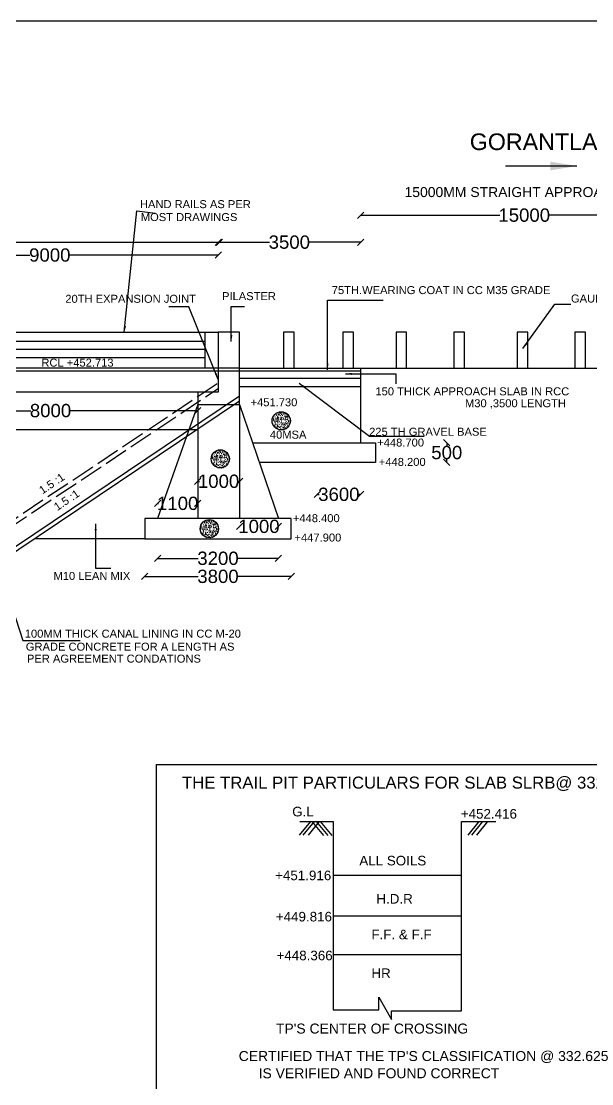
# Model space of a CAD drawing. Header units: millimetres. Extents: x 5124 to 3289338, y 2311 to 45959500.
# Drawn here: x 3264772 to 3273353, y 45943520 to 45959500 of the extents above; entities that cross this region are included whole.
import ezdxf

# ---------------------------------------------------------------- set-up
doc = ezdxf.new("R2010")
doc.units = ezdxf.units.MM
doc.header["$MEASUREMENT"] = 0
doc.linetypes.add('ACAD_ISO02W100', pattern=[15, 12, -3])
for name, color, linetype in [('DIMENSION', 7, 'Continuous'), ('DRAWING', 7, 'Continuous'), ('TEXT', 7, 'Continuous')]:
    doc.layers.add(name, color=color, linetype=linetype)
doc.styles.get("Standard").update_dxf_attribs({"font": 'arial.ttf', "height": 200})
doc.dimstyles.get("Standard").update_dxf_attribs({"dimtxt": 200, "dimasz": 110, "dimexe": 0.18, "dimexo": 0.0625, "dimgap": 0.09, "dimtad": 0, "dimtih": 1, "dimtoh": 1, "dimdec": 0, "dimzin": 0, "dimdsep": 46, "dimtxsty": 'Standard', "dimblk": 'OBLIQUE', "dimcen": 0.09, "dimse1": 1, "dimse2": 1, "dimadec": 0, "dimazin": 0, "dimtfac": 1, "dimtdec": 0, "dimtofl": 0, "dimtmove": 0, "dimatfit": 3, "dimfxl": 1, "dimtolj": 1, "dimtzin": 0, "dimarcsym": 0})

# ---------------------------------------------------------------- blocks, each defined once
blk = doc.blocks.new('_Oblique')
at = {"color": 0, "linetype": 'ByBlock', "lineweight": -2}
blk.add_line((-0.5, -0.5), (0.5, 0.5), dxfattribs=at)
blk = doc.blocks.new('*D33')
at = {"layer": 'Defpoints', "color": 0, "transparency": 16777216}
for p in [(3252592, 45956177), (3267749, 45956177), (3267749, 45956175)]:
    blk.add_point(p, dxfattribs=at)
at = {"layer": 'DRAWING', "color": 0, "lineweight": -2, "transparency": 16777216}
for p, q in [((3252592, 45956175), (3259793, 45956175)), ((3267749, 45956175), (3260548, 45956175))]:
    blk.add_line(p, q, dxfattribs=at)
at = {"layer": 'DRAWING', "color": 0, "lineweight": -2, "transparency": 16777216, "xscale": 95, "yscale": 95, "zscale": 95, "rotation": 180}
blk.add_blockref('_Oblique', (3252592, 45956175), dxfattribs=at)
at = {"layer": 'DRAWING', "color": 0, "lineweight": -2, "transparency": 16777216, "xscale": 95, "yscale": 95, "zscale": 95}
blk.add_blockref('_Oblique', (3267749, 45956175), dxfattribs=at)
at = {"layer": 'DRAWING', "color": 0, "transparency": 16777216, "insert": (3260171, 45956175), "char_height": 200, "attachment_point": 5}
blk.add_mtext('\\A1;27000', dxfattribs=at)
blk = doc.blocks.new('*D47')
at = {"layer": 'Defpoints', "color": 0, "transparency": 16777216}
for p in [(3274798, 45956583), (3274798, 45956583), (3269875, 45954285)]:
    blk.add_point(p, dxfattribs=at)
at = {"layer": 'DRAWING', "color": 0, "lineweight": -2, "transparency": 16777216}
for p, q in [((3269875, 45956583), (3271970, 45956583)), ((3274798, 45956583), (3272703, 45956583))]:
    blk.add_line(p, q, dxfattribs=at)
at = {"layer": 'DRAWING', "color": 0, "lineweight": -2, "transparency": 16777216, "xscale": 95, "yscale": 95, "zscale": 95, "rotation": 180}
blk.add_blockref('_Oblique', (3269875, 45956583), dxfattribs=at)
at = {"layer": 'DRAWING', "color": 0, "lineweight": -2, "transparency": 16777216, "xscale": 95, "yscale": 95, "zscale": 95}
blk.add_blockref('_Oblique', (3274798, 45956583), dxfattribs=at)
at = {"layer": 'DRAWING', "color": 0, "transparency": 16777216, "insert": (3272337, 45956583), "char_height": 200, "attachment_point": 5}
blk.add_mtext('\\A1;15000', dxfattribs=at)
blk = doc.blocks.new('*D48')
at = {"layer": 'Defpoints', "color": 0, "transparency": 16777216}
for p in [(3269875, 45956583), (3267734, 45956177), (3267734, 45954823)]:
    blk.add_point(p, dxfattribs=at)
at = {"layer": 'DRAWING', "color": 0, "lineweight": -2, "transparency": 16777216}
for p, q in [((3267734, 45956177), (3268506, 45956177)), ((3269875, 45956177), (3269103, 45956177))]:
    blk.add_line(p, q, dxfattribs=at)
at = {"layer": 'DRAWING', "color": 0, "lineweight": -2, "transparency": 16777216, "xscale": 95, "yscale": 95, "zscale": 95, "rotation": 180}
blk.add_blockref('_Oblique', (3267734, 45956177), dxfattribs=at)
at = {"layer": 'DRAWING', "color": 0, "lineweight": -2, "transparency": 16777216, "xscale": 95, "yscale": 95, "zscale": 95}
blk.add_blockref('_Oblique', (3269875, 45956177), dxfattribs=at)
at = {"layer": 'DRAWING', "color": 0, "transparency": 16777216, "insert": (3268804, 45956177), "char_height": 200, "attachment_point": 5}
blk.add_mtext('\\A1;3500', dxfattribs=at)
blk = doc.blocks.new('*D49')
at = {"layer": 'Defpoints', "color": 0, "transparency": 16777216}
for p in [(3267734, 45956177), (3262668, 45955983), (3262668, 45954822)]:
    blk.add_point(p, dxfattribs=at)
at = {"layer": 'DRAWING', "color": 0, "lineweight": -2, "transparency": 16777216}
for p, q in [((3262668, 45955983), (3264902, 45955983)), ((3267734, 45955983), (3265499, 45955983))]:
    blk.add_line(p, q, dxfattribs=at)
at = {"layer": 'DRAWING', "color": 0, "lineweight": -2, "transparency": 16777216, "xscale": 95, "yscale": 95, "zscale": 95, "rotation": 180}
blk.add_blockref('_Oblique', (3262668, 45955983), dxfattribs=at)
at = {"layer": 'DRAWING', "color": 0, "lineweight": -2, "transparency": 16777216, "xscale": 95, "yscale": 95, "zscale": 95}
blk.add_blockref('_Oblique', (3267734, 45955983), dxfattribs=at)
at = {"layer": 'DRAWING', "color": 0, "transparency": 16777216, "insert": (3265201, 45955983), "char_height": 200, "attachment_point": 5}
blk.add_mtext('\\A1;9000', dxfattribs=at)
blk = doc.blocks.new('*D50')
at = {"layer": 'Defpoints', "color": 0, "transparency": 16777216}
for p in [(3262998, 45953631), (3267426, 45953643), (3267426, 45953631)]:
    blk.add_point(p, dxfattribs=at)
at = {"layer": 'DRAWING', "color": 0, "lineweight": -2, "transparency": 16777216}
for p, q in [((3262998, 45953643), (3264914, 45953643)), ((3267426, 45953643), (3265511, 45953643))]:
    blk.add_line(p, q, dxfattribs=at)
at = {"layer": 'DRAWING', "color": 0, "lineweight": -2, "transparency": 16777216, "xscale": 95, "yscale": 95, "zscale": 95, "rotation": 180}
blk.add_blockref('_Oblique', (3262998, 45953643), dxfattribs=at)
at = {"layer": 'DRAWING', "color": 0, "lineweight": -2, "transparency": 16777216, "xscale": 95, "yscale": 95, "zscale": 95}
blk.add_blockref('_Oblique', (3267426, 45953643), dxfattribs=at)
at = {"layer": 'DRAWING', "color": 0, "transparency": 16777216, "insert": (3265212, 45953643), "char_height": 200, "attachment_point": 5}
blk.add_mtext('\\A1;8000', dxfattribs=at)
blk = doc.blocks.new('*D51')
at = {"layer": 'Defpoints', "color": 0, "transparency": 16777216}
for p in [(3267426, 45952580), (3267426, 45952580), (3268055, 45952580)]:
    blk.add_point(p, dxfattribs=at)
at = {"layer": 'DRAWING', "color": 0, "lineweight": -2, "transparency": 16777216}
for p, q in [((3267426, 45952580), (3267451, 45952580)), ((3268055, 45952580), (3268029, 45952580))]:
    blk.add_line(p, q, dxfattribs=at)
at = {"layer": 'DRAWING', "color": 0, "lineweight": -2, "transparency": 16777216, "xscale": 95, "yscale": 95, "zscale": 95, "rotation": 180}
blk.add_blockref('_Oblique', (3267426, 45952580), dxfattribs=at)
at = {"layer": 'DRAWING', "color": 0, "lineweight": -2, "transparency": 16777216, "xscale": 95, "yscale": 95, "zscale": 95}
blk.add_blockref('_Oblique', (3268055, 45952580), dxfattribs=at)
at = {"layer": 'DRAWING', "color": 0, "transparency": 16777216, "insert": (3267740, 45952580), "char_height": 200, "attachment_point": 5}
blk.add_mtext('\\A1;1000', dxfattribs=at)
blk = doc.blocks.new('*D52')
at = {"layer": 'Defpoints', "color": 0, "transparency": 16777216}
for p in [(3266823, 45952248), (3266823, 45952023), (3267426, 45952023)]:
    blk.add_point(p, dxfattribs=at)
at = {"layer": 'DRAWING', "color": 0, "lineweight": -2, "transparency": 16777216}
for p, q in [((3266823, 45952248), (3266836, 45952248)), ((3267426, 45952248), (3267414, 45952248))]:
    blk.add_line(p, q, dxfattribs=at)
at = {"layer": 'DRAWING', "color": 0, "lineweight": -2, "transparency": 16777216, "xscale": 95, "yscale": 95, "zscale": 95, "rotation": 180}
blk.add_blockref('_Oblique', (3266823, 45952248), dxfattribs=at)
at = {"layer": 'DRAWING', "color": 0, "lineweight": -2, "transparency": 16777216, "xscale": 95, "yscale": 95, "zscale": 95}
blk.add_blockref('_Oblique', (3267426, 45952248), dxfattribs=at)
at = {"layer": 'DRAWING', "color": 0, "transparency": 16777216, "insert": (3267125, 45952248), "char_height": 200, "attachment_point": 5}
blk.add_mtext('\\A1;1100', dxfattribs=at)
blk = doc.blocks.new('*D53')
at = {"layer": 'Defpoints', "color": 0, "transparency": 16777216}
for p in [(3268055, 45952023), (3268639, 45952023), (3268055, 45951902)]:
    blk.add_point(p, dxfattribs=at)
at = {"layer": 'DRAWING', "color": 0, "lineweight": -2, "transparency": 16777216}
for p, q in [((3268055, 45951902), (3268058, 45951902)), ((3268639, 45951902), (3268636, 45951902))]:
    blk.add_line(p, q, dxfattribs=at)
at = {"layer": 'DRAWING', "color": 0, "lineweight": -2, "transparency": 16777216, "xscale": 95, "yscale": 95, "zscale": 95, "rotation": 180}
blk.add_blockref('_Oblique', (3268055, 45951902), dxfattribs=at)
at = {"layer": 'DRAWING', "color": 0, "lineweight": -2, "transparency": 16777216, "xscale": 95, "yscale": 95, "zscale": 95}
blk.add_blockref('_Oblique', (3268639, 45951902), dxfattribs=at)
at = {"layer": 'DRAWING', "color": 0, "transparency": 16777216, "insert": (3268347, 45951902), "char_height": 200, "attachment_point": 5}
blk.add_mtext('\\A1;1000', dxfattribs=at)
blk = doc.blocks.new('*D34')
at = {"layer": 'Defpoints', "color": 0, "transparency": 16777216}
for p in [(3266823, 45952023), (3268639, 45952023), (3266823, 45951422)]:
    blk.add_point(p, dxfattribs=at)
at = {"layer": 'DRAWING', "color": 0, "lineweight": -2, "transparency": 16777216}
for p, q in [((3266823, 45951422), (3267433, 45951422)), ((3268639, 45951422), (3268029, 45951422))]:
    blk.add_line(p, q, dxfattribs=at)
at = {"layer": 'DRAWING', "color": 0, "lineweight": -2, "transparency": 16777216, "xscale": 95, "yscale": 95, "zscale": 95, "rotation": 180}
blk.add_blockref('_Oblique', (3266823, 45951422), dxfattribs=at)
at = {"layer": 'DRAWING', "color": 0, "lineweight": -2, "transparency": 16777216, "xscale": 95, "yscale": 95, "zscale": 95}
blk.add_blockref('_Oblique', (3268639, 45951422), dxfattribs=at)
at = {"layer": 'DRAWING', "color": 0, "transparency": 16777216, "insert": (3267731, 45951422), "char_height": 200, "attachment_point": 5}
blk.add_mtext('\\A1;3200', dxfattribs=at)
blk = doc.blocks.new('*D54')
at = {"layer": 'Defpoints', "color": 0, "transparency": 16777216}
for p in [(3269223, 45954285), (3269875, 45953160), (3269223, 45952384)]:
    blk.add_point(p, dxfattribs=at)
at = {"layer": 'DRAWING', "color": 0, "lineweight": -2, "transparency": 16777216}
for p, q in [((3269223, 45952384), (3269251, 45952384)), ((3269875, 45952384), (3269847, 45952384))]:
    blk.add_line(p, q, dxfattribs=at)
at = {"layer": 'DRAWING', "color": 0, "lineweight": -2, "transparency": 16777216, "xscale": 95, "yscale": 95, "zscale": 95, "rotation": 180}
blk.add_blockref('_Oblique', (3269223, 45952384), dxfattribs=at)
at = {"layer": 'DRAWING', "color": 0, "lineweight": -2, "transparency": 16777216, "xscale": 95, "yscale": 95, "zscale": 95}
blk.add_blockref('_Oblique', (3269875, 45952384), dxfattribs=at)
at = {"layer": 'DRAWING', "color": 0, "transparency": 16777216, "insert": (3269549, 45952384), "char_height": 200, "attachment_point": 5}
blk.add_mtext('\\A1;3600', dxfattribs=at)
blk = doc.blocks.new('*D58')
at = {"layer": 'Defpoints', "color": 0, "lineweight": -2, "transparency": 16777216}
for p, q in [((3266629, 45951150), (3267433, 45951150)), ((3268833, 45951150), (3268029, 45951150))]:
    blk.add_line(p, q, dxfattribs=at)
at = {"layer": 'Defpoints', "color": 0, "transparency": 16777216}
for p in [(3266629, 45951715), (3268833, 45951715), (3268833, 45951150)]:
    blk.add_point(p, dxfattribs=at)
at = {"layer": 'Defpoints', "color": 0, "lineweight": -2, "transparency": 16777216, "xscale": 95, "yscale": 95, "zscale": 95, "rotation": 180}
blk.add_blockref('_Oblique', (3266629, 45951150), dxfattribs=at)
at = {"layer": 'Defpoints', "color": 0, "lineweight": -2, "transparency": 16777216, "xscale": 95, "yscale": 95, "zscale": 95}
blk.add_blockref('_Oblique', (3268833, 45951150), dxfattribs=at)
at = {"layer": 'Defpoints', "color": 0, "transparency": 16777216, "insert": (3267731, 45951150), "char_height": 200, "attachment_point": 5}
blk.add_mtext('\\A1;3800', dxfattribs=at)
blk = doc.blocks.new('*D115')
at = {"layer": 'Defpoints', "color": 0, "lineweight": -2, "transparency": 16777216}
for p, q in [((3271172, 45953160), (3271172, 45953115)), ((3271172, 45952864), (3271172, 45952910))]:
    blk.add_line(p, q, dxfattribs=at)
at = {"layer": 'Defpoints', "color": 0, "transparency": 16777216}
for p in [(3270102, 45953160), (3270102, 45952864), (3271172, 45952864)]:
    blk.add_point(p, dxfattribs=at)
at = {"layer": 'Defpoints', "color": 0, "lineweight": -2, "transparency": 16777216, "xscale": 95, "yscale": 95, "zscale": 95}
for p, rotation in [((3271172, 45953160), 90), ((3271172, 45952864), 270)]:
    blk.add_blockref('_Oblique', p, dxfattribs=dict(at, rotation=rotation))
at = {"layer": 'Defpoints', "color": 0, "transparency": 16777216, "insert": (3271172, 45953012), "char_height": 200, "attachment_point": 5}
blk.add_mtext('\\A1;500', dxfattribs=at)

msp = doc.modelspace()

# ---------------------------------------------------------------- hatches: boundary and pattern name
at = {"layer": 'DRAWING'}
h = msp.add_hatch(dxfattribs=at)
h.set_pattern_fill('AR-CONC', color=256, scale=10, style=0)
h.set_pattern_definition([(130, (6356150.01, -675.72), (-71.72601826, -6.2752135), [7.5, -82.5]), (185, (6356150.01, -675.72), (13.87513336, 75.21921337), [6, -66]), (79.5486, (6356144.035, -676.244), (-57.85093817, 68.94395421), [6.374019, -70.1142112]), (133.8158, (6356150.01, -655.72), (-106.72410486, -16.55190143), [11.25, -123.75]), (83.3644, (6356141.12, -657.1), (-93.46627055, 97.4117871), [9.5610288, -105.1713]), (188.8158, (6356150.01, -655.72), (-93.46619451, 97.4118601), [9, -99]), (159, (6356140.01, -660.72), (-59.69070521, -40.26188907), [7.5, -82.5]), (214, (6356140.01, -660.72), (-24.33153319, 72.5150045), [6, -66]), (108.5486, (6356135.04, -664.08), (-84.02226286, 32.25304967), [6.374019, -70.1142112]), (142.5, (6356150.012, -675.722), (-1.215985532, 33.289385383), [0, -65.2, 0, -67, 0, -66.25]), (172.5, (6356150.012, -675.72), (-26.306953744, 39.441171188), [0, -38.2, 0, -63.7, 0, -25.25]), (212.5, (6356172.312, -675.722), (-53.382243617, -2.255487173), [0, -25, 0, -78, 0, -103.5]), (222.5, (6356182.31, -675.72), (-58.318616934, 10.010498233), [0, -32.5, 0, -51.8, 0, -73.5])])
h.paths.add_polyline_path([(3268545.6, 45953490.6, 1), (3268819.5, 45953490.6, 1.000001)])
h.paths.add_polyline_path([(3268523.3, 45953575.5), (3268829.1, 45953575.5), (3268829.1, 45953423.4), (3268523.3, 45953423.4)], flags=9)
h = msp.add_hatch(dxfattribs=at)
h.set_pattern_fill('AR-CONC', color=256, scale=10, style=0)
h.set_pattern_definition([(130, (6355232.62, -1248.44), (-71.72601826, -6.2752135), [7.5, -82.5]), (185, (6355232.62, -1248.44), (13.87513336, 75.21921337), [6, -66]), (79.5486, (6355226.64, -1248.964), (-57.85093817, 68.94395421), [6.374019, -70.1142112]), (133.8158, (6355232.62, -1228.44), (-106.72410486, -16.55190143), [11.25, -123.75]), (83.3644, (6355223.73, -1229.82), (-93.46627055, 97.4117871), [9.5610288, -105.1713]), (188.8158, (6355232.62, -1228.44), (-93.46619451, 97.4118601), [9, -99]), (159, (6355222.62, -1233.44), (-59.69070521, -40.26188907), [7.5, -82.5]), (214, (6355222.62, -1233.44), (-24.33153319, 72.5150045), [6, -66]), (108.5486, (6355217.645, -1236.796), (-84.02226286, 32.25304967), [6.374019, -70.1142112]), (142.5, (6355232.62, -1248.44), (-1.215985532, 33.289385383), [0, -65.2, 0, -67, 0, -66.25]), (172.5, (6355232.62, -1248.44), (-26.306953744, 39.441171188), [0, -38.2, 0, -63.7, 0, -25.25]), (212.5, (6355254.92, -1248.44), (-53.382243617, -2.255487173), [0, -25, 0, -78, 0, -103.5]), (222.5, (6355264.92, -1248.44), (-58.318616934, 10.010498233), [0, -32.5, 0, -51.8, 0, -73.5])])
h.paths.add_polyline_path([(3267628.2, 45952917.9, 1), (3267902.1, 45952917.9, 1.000001)])
h.paths.add_polyline_path([(3267605.9, 45953002.8), (3267911.7, 45953002.8), (3267911.7, 45952850.7), (3267605.9, 45952850.7)], flags=9)
h = msp.add_hatch(dxfattribs=at)
h.set_pattern_fill('AR-CONC', color=256, scale=10, style=0)
h.set_pattern_definition([(130, (6355068.366, -2297.864), (-71.72601826, -6.2752135), [7.5, -82.5]), (185, (6355068.366, -2297.864), (13.87513336, 75.21921337), [6, -66]), (79.5486, (6355062.39, -2298.39), (-57.85093817, 68.94395421), [6.374019, -70.1142112]), (133.8158, (6355068.37, -2277.86), (-106.72410486, -16.55190143), [11.25, -123.75]), (83.3644, (6355059.47, -2279.24), (-93.46627055, 97.4117871), [9.5610288, -105.1713]), (188.8158, (6355068.37, -2277.86), (-93.46619451, 97.4118601), [9, -99]), (159, (6355058.366, -2282.864), (-59.69070521, -40.26188907), [7.5, -82.5]), (214, (6355058.366, -2282.864), (-24.33153319, 72.5150045), [6, -66]), (108.5486, (6355053.39, -2286.22), (-84.02226286, 32.25304967), [6.374019, -70.1142112]), (142.5, (6355068.366, -2297.864), (-1.215985532, 33.289385383), [0, -65.2, 0, -67, 0, -66.25]), (172.5, (6355068.366, -2297.864), (-26.306953744, 39.441171188), [0, -38.2, 0, -63.7, 0, -25.25]), (212.5, (6355090.666, -2297.864), (-53.382243617, -2.255487173), [0, -25, 0, -78, 0, -103.5]), (222.5, (6355100.666, -2297.864), (-58.318616934, 10.010498233), [0, -32.5, 0, -51.8, 0, -73.5])])
h.paths.add_polyline_path([(3267463.9, 45951868.4, 1), (3267737.9, 45951868.4, 1.000001)])
h.paths.add_polyline_path([(3267441.6, 45951953.4), (3267747.4, 45951953.4), (3267747.4, 45951801.3), (3267441.6, 45951801.3)], flags=9)

# ---------------------------------------------------------------- linework, layer by layer
at = {"layer": 'Defpoints'}
for points in [[(3268251.1, 45953160.4), (3270101.9, 45953160.4), (3270101.9, 45952864.4), (3268351.9, 45952864.4)], [(3266628.6, 45951715.4), (3264969.4, 45951716.9)]]:
    msp.add_lwpolyline(points, dxfattribs=at)
at = {"layer": 'DIMENSION'}
for points in [[(3269119.9, 45947465.1), (3268954.2, 45947258.4)], [(3268960.7, 45947465.1), (3269465, 45947465.1), (3269465, 45944630), (3270148.5, 45944630), (3270148.5, 45944820.3), (3270341.2, 45944485.3), (3270341.2, 45944617.5), (3271394.8, 45944617.5), (3271394.8, 45947465.1), (3271909.5, 45947465.1)], [(3269175.1, 45947465.1), (3269009.4, 45947258.4)], [(3269252.5, 45947465.1), (3269086.8, 45947258.4)], [(3269144, 45947465.1), (3269318.6, 45947251.8)], [(3269209.1, 45947465.1), (3269383.8, 45947251.8)], [(3269266.7, 45947465.1), (3269441.4, 45947251.8)], [(3271652.1, 45947465.1), (3271486.4, 45947258.4)], [(3271707.3, 45947465.1), (3271541.6, 45947258.4)], [(3271784.7, 45947465.1), (3271619, 45947258.4)], [(3269465, 45946655.4), (3271394.8, 45946655.4)], [(3269465, 45946047.5), (3271394.8, 45946047.5)], [(3269465, 45945465.8), (3271394.8, 45945465.8)]]:
    msp.add_lwpolyline(points, dxfattribs=at)
at = {"layer": 'DRAWING'}
for points in [[(3289337.6, 45959500.3), (3241428.9, 45959500.3), (3241428.9, 45927568.1), (3289337.6, 45927568.1)], [(3267734, 45954284.7), (3267537, 45954284.7), (3267537, 45954823.4), (3267734, 45954823.4)], [(3268718.4, 45954284.7), (3268877.7, 45954284.7), (3268877.7, 45954823.4), (3268718.4, 45954823.4)], [(3269608.8, 45954284.7), (3269768.1, 45954284.7), (3269768.1, 45954823.4), (3269608.8, 45954823.4)], [(3270408.6, 45954284.7), (3270567.9, 45954284.7), (3270567.9, 45954823.4), (3270408.6, 45954823.4)], [(3271279.9, 45954284.7), (3271439.3, 45954284.7), (3271439.3, 45954823.4), (3271279.9, 45954823.4)], [(3272229.7, 45954284.7), (3272389.1, 45954284.7), (3272389.1, 45954823.4), (3272229.7, 45954823.4)], [(3273096.9, 45954284.7), (3273256.2, 45954284.7), (3273256.2, 45954823.4), (3273096.9, 45954823.4)], [(3266805.4, 45948320.4), (3274172.6, 45948320.4), (3274172.6, 45942421.5), (3266805.4, 45942421.5)]]:
    msp.add_lwpolyline(points, close=True, dxfattribs=at)
for points in [[(3262855.8, 45954821.9), (3267537, 45954821.9)], [(3268053.8, 45954236.5), (3268053.8, 45954823.4), (3267734, 45954823.4)], [(3262855.8, 45954691), (3267537, 45954691)], [(3262855.8, 45954568), (3267537, 45954568)], [(3262855.8, 45954440.6), (3267537, 45954440.6)], [(3268053.8, 45954284.7), (3260163, 45954284.7)], [(3267734, 45954284.7), (3267734, 45953923.3), (3267426.2, 45953923.3), (3267426.2, 45953737.4), (3268054.5, 45953737.4), (3268053.8, 45954236.5)], [(3268053.8, 45954284.7), (3269874.5, 45954284.7), (3269874.5, 45953160.4)], [(3269874.5, 45954284.7), (3275566.9, 45954284.7)], [(3269874.5, 45954236.5), (3260163, 45954236.5)], [(3268054, 45954134.4), (3269874.5, 45954134.4)], [(3268054.2, 45954006.1), (3269874.5, 45954006.1)], [(3267426.2, 45953923.3), (3260163, 45953923.3)], [(3268054.4, 45953862), (3264405.6, 45951412), (3260163, 45951412)], [(3268054.5, 45953788.4), (3264424.3, 45951350.8), (3260163, 45951350.8)], [(3267426.2, 45953737.4), (3266823.4, 45952022.6)], [(3267426.2, 45953737.4), (3267426.2, 45952022.6)], [(3268054.5, 45953737.4), (3268054.5, 45952022.6)], [(3268054.5, 45953737.4), (3268638.7, 45952022.6)], [(3260163, 45953362.2), (3267426.2, 45953362.2)], [(3268833.4, 45952022.6), (3266628.6, 45952022.6), (3266628.6, 45951715.4), (3268833.4, 45951715.4)], [(3268833.4, 45951715.4), (3268833.4, 45952022.6)]]:
    msp.add_lwpolyline(points, dxfattribs=at)
at = {"layer": 'DRAWING', "const_width": 10}
msp.add_lwpolyline([(3267734, 45954823.4), (3267734, 45953923.3)], dxfattribs=at)
at = {"layer": 'DRAWING', "linetype": 'ACAD_ISO02W100', "ltscale": 30}
for points in [[(3263676.7, 45951350.8), (3267734, 45954059.6)], [(3263801.4, 45951350.8), (3267734, 45953976.4)]]:
    msp.add_lwpolyline(points, dxfattribs=at)
at = {"layer": 'DRAWING'}
for centre in [(3268682.5, 45953490.6), (3267765.2, 45952917.9), (3267600.9, 45951868.4)]:
    msp.add_circle(centre, 137, dxfattribs=at)

# ---------------------------------------------------------------- texts
at = {"layer": 'DRAWING', "char_height": 100, "width": 483.458, "attachment_point": 3}
for insert in [(3268804.1, 45953550.5), (3267886.7, 45952977.8), (3267722.4, 45951928.4)]:
    msp.add_mtext('M15', dxfattribs=dict(at, insert=insert))
at = {"layer": 'TEXT'}
for s, height, p in [('GORANTLA ROAD', 250, (3271517.9, 45957562.6)), ('15000MM STRAIGHT APPROACH', 150, (3270536.5, 45956856)), ('HAND RAILS AS PER ', 120, (3266557, 45956689.4)), ('MOST DRAWINGS', 120, (3266570.2, 45956495)), ('20TH EXPANSION JOINT ', 120, (3265434.7, 45955265.9)), ('PILASTER', 120, (3267791.9, 45955305.6)), ('75TH.WEARING COAT IN CC M35 GRADE', 120, (3269442.5, 45955396.5)), ('GAURD STONES', 120, (3273039.6, 45955270)), ('RCL +452.713', 120, (3265074.5, 45954305.4)), ('150 THICK APPROACH SLAB IN RCC', 120, (3270098.8, 45953874.3)), (' +451.730', 120, (3268174.1, 45953709.5)), ('M30 ,3500 LENGTH', 120, (3271445.9, 45953694.7)), ('40MSA', 120, (3268511.3, 45953222.7)), ('225 TH GRAVEL BASE', 120, (3270004.2, 45953266.2)), (' +448.700', 120, (3270079.4, 45953104)), (' +448.200', 120, (3270103.6, 45952812.7)), (' +448.400', 120, (3268810.9, 45951966.2)), (' +447.900', 120, (3268835.1, 45951674.9)), ('M10 LEAN MIX', 120, (3265256.9, 45951097.5)), ('100MM THICK CANAL LINING IN CC M-20', 120, (3264825, 45950229.3)), ('GRADE CONCRETE FOR A LENGTH AS ', 120, (3264840.3, 45950033.7)), ('PER AGREEMENT CONDATIONS', 120, (3264857.2, 45949853.7)), ('THE TRAIL PIT PARTICULARS FOR SLAB SLRB@ 332.625', 180, (3267189.5, 45947959)), ('G.L', 144, (3268847.1, 45947540.7)), ('+452.416', 144, (3271382.9, 45947507.8)), ('ALL SOILS', 144, (3269856.9, 45946803.5)), (' +451.916', 144, (3268534.2, 45946581.3)), ('H.D.R', 144, (3270113.5, 45946229)), (' +449.816', 144, (3268545, 45945960.9)), ('F.F. & F.F', 144, (3270038.6, 45945692.1)), (' +448.366', 144, (3268555.5, 45945377)), ('HR', 144, (3270038.6, 45945110.3)), ("TP'S CENTER OF CROSSING ", 150, (3268601.9, 45944274.7)), ("CERTIFIED THAT THE TP'S CLASSIFICATION @ 332.625", 150, (3268042.6, 45943861.5)), ('IS VERIFIED AND FOUND CORRECT', 150, (3268342.2, 45943602.4))]:
    msp.add_text(s, height=height, dxfattribs=at).set_placement(p)
for p in [(3265089.5, 45952381.7), (3265313.2, 45952131.9)]:
    msp.add_text('1.5 :1', height=120, rotation=33.76313, dxfattribs=at).set_placement(p)

# ---------------------------------------------------------------- dimensions: what is measured, and where the dimension line sits
at = {"layer": 'Defpoints'}
dim = msp.add_linear_dim(base=(3271171.6, 45952864.4), p1=(3270101.9, 45953160.4), p2=(3270101.9, 45952864.4), angle=90, text='500', dimstyle='Standard', override={"dimasz": 95, "dimarcsym": 1}, dxfattribs=at)
dim.commit()
dim.dimension.update_dxf_attribs({"geometry": '*D115', "text_midpoint": (3271171.6, 45953012.4)})
dim = msp.add_linear_dim(base=(3268833.4, 45951150.2), p1=(3266628.6, 45951715.4), p2=(3268833.4, 45951715.4), text='3800', dimstyle='Standard', override={"dimasz": 95, "dimarcsym": 1}, dxfattribs=at)
dim.commit()
dim.dimension.update_dxf_attribs({"geometry": '*D58', "text_midpoint": (3267731, 45951150.2)})
at = {"layer": 'DRAWING'}
for base, p1, p2, text, picture, middle in [((3274798.5, 45956582.7), (3269874.5, 45954284.7), (3274798.5, 45956582.7), '15000', '*D47', (3272336.5, 45956582.7)), ((3267734, 45956177.4), (3269874.5, 45956582.7), (3267734, 45954823.4), '3500', '*D48', (3268804.3, 45956177.4)), ((3262667.6, 45955982.9), (3267734, 45956177.4), (3262667.6, 45954821.9), '9000', '*D49', (3265200.8, 45955982.9)), ((3269223.2, 45952383.6), (3269874.5, 45953160.4), (3269223.2, 45954284.7), '3600', '*D54', (3269548.9, 45952383.6)), ((3267426.2, 45953643.1), (3262998.4, 45953631.5), (3267426.2, 45953631.5), '8000', '*D50', (3265212.3, 45953643.1)), ((3267426.2, 45952579.9), (3268054.5, 45952579.9), (3267426.2, 45952579.9), '1000', '*D51', (3267740.4, 45952579.9)), ((3266823.4, 45952248.4), (3267426.2, 45952022.6), (3266823.4, 45952022.6), '1100', '*D52', (3267124.8, 45952248.4)), ((3266823.4, 45951422.4), (3268638.7, 45952022.6), (3266823.4, 45952022.6), '3200', '*D34', (3267731, 45951422.4)), ((3268054.5, 45951902.4), (3268638.7, 45952022.6), (3268054.5, 45952022.6), '1000', '*D53', (3268346.6, 45951902.4))]:
    dim = msp.add_linear_dim(base=base, p1=p1, p2=p2, angle=180, text=text, dimstyle='Standard', override={"dimasz": 95, "dimarcsym": 1}, dxfattribs=at)
    dim.commit()
    dim.dimension.update_dxf_attribs({"geometry": picture, "text_midpoint": middle})
dim = msp.add_linear_dim(base=(3267748.9, 45956175.4), p1=(3252592.1, 45956177.4), p2=(3267748.9, 45956177.4), text='27000', dimstyle='Standard', override={"dimasz": 95, "dimarcsym": 1}, dxfattribs=at)
dim.commit()
dim.dimension.update_dxf_attribs({"geometry": '*D33', "text_midpoint": (3260170.5, 45956175.4)})

# ---------------------------------------------------------------- leaders
at = {"layer": 'Defpoints'}
msp.add_leader([(3265890.9, 45951939.9), (3265890.9, 45951274), (3266121, 45951274)], dimstyle='Standard', override={"dimasz": 95, "dimgap": 0.09, "dimtad": 0, "dimarcsym": 1}, dxfattribs=at)
at = {"layer": 'DIMENSION'}
msp.add_leader([(3264414.9, 45951350.8), (3264793.5, 45950187.1), (3265659.1, 45950187.1)], dimstyle='Standard', override={"dimasz": 95, "dimgap": 0.09, "dimtad": 0, "dimarcsym": 1}, dxfattribs=at)
at = {"layer": 'DRAWING'}
for points, override in [([(3273128.4, 45957322.8), (3272055.5, 45957322.8)], {"dimasz": 400, "dimgap": 0.09, "dimtad": 0, "dimarcsym": 1}), ([(3266322.3, 45954821.9), (3266508.1, 45956651.2), (3266790.6, 45956614.1)], {"dimasz": 95, "dimgap": 0.09, "dimtad": 0, "dimarcsym": 1}), ([(3267931.2, 45954684.4), (3267931.2, 45955210.4), (3268129.4, 45955210.4)], {"dimasz": 95, "dimgap": 0.09, "dimtad": 0, "dimarcsym": 1}), ([(3269378.8, 45954257.4), (3269378.8, 45955304.1), (3270212.9, 45955304.1)], {"dimasz": 95, "dimgap": 0.09, "dimtad": 0, "dimarcsym": 1}), ([(3272316.1, 45954576.4), (3272799, 45955245.9), (3273039.6, 45955245.9)], {"dimasz": 95, "dimgap": 0.09, "dimtad": 0, "dimarcsym": 1}), ([(3267733.2, 45954112.3), (3267292.3, 45955206.9), (3266994, 45955206.9)], {"dimasz": 95, "dimgap": 0.09, "dimtad": 0, "dimarcsym": 1}), ([(3269646.9, 45954196.3), (3270406.6, 45954196.3), (3270406.6, 45954046.7)], {"dimasz": 95, "dimgap": 0.09, "dimtad": 0, "dimarcsym": 1}), ([(3268953.3, 45954056.6), (3270011.9, 45953260.1), (3270830.7, 45953260.1)], {"dimasz": 95, "dimgap": 0.09, "dimtad": 0, "dimarcsym": 1})]:
    msp.add_leader(points, dimstyle='Standard', override=override, dxfattribs=at)

doc.saveas('drawing.dxf')
